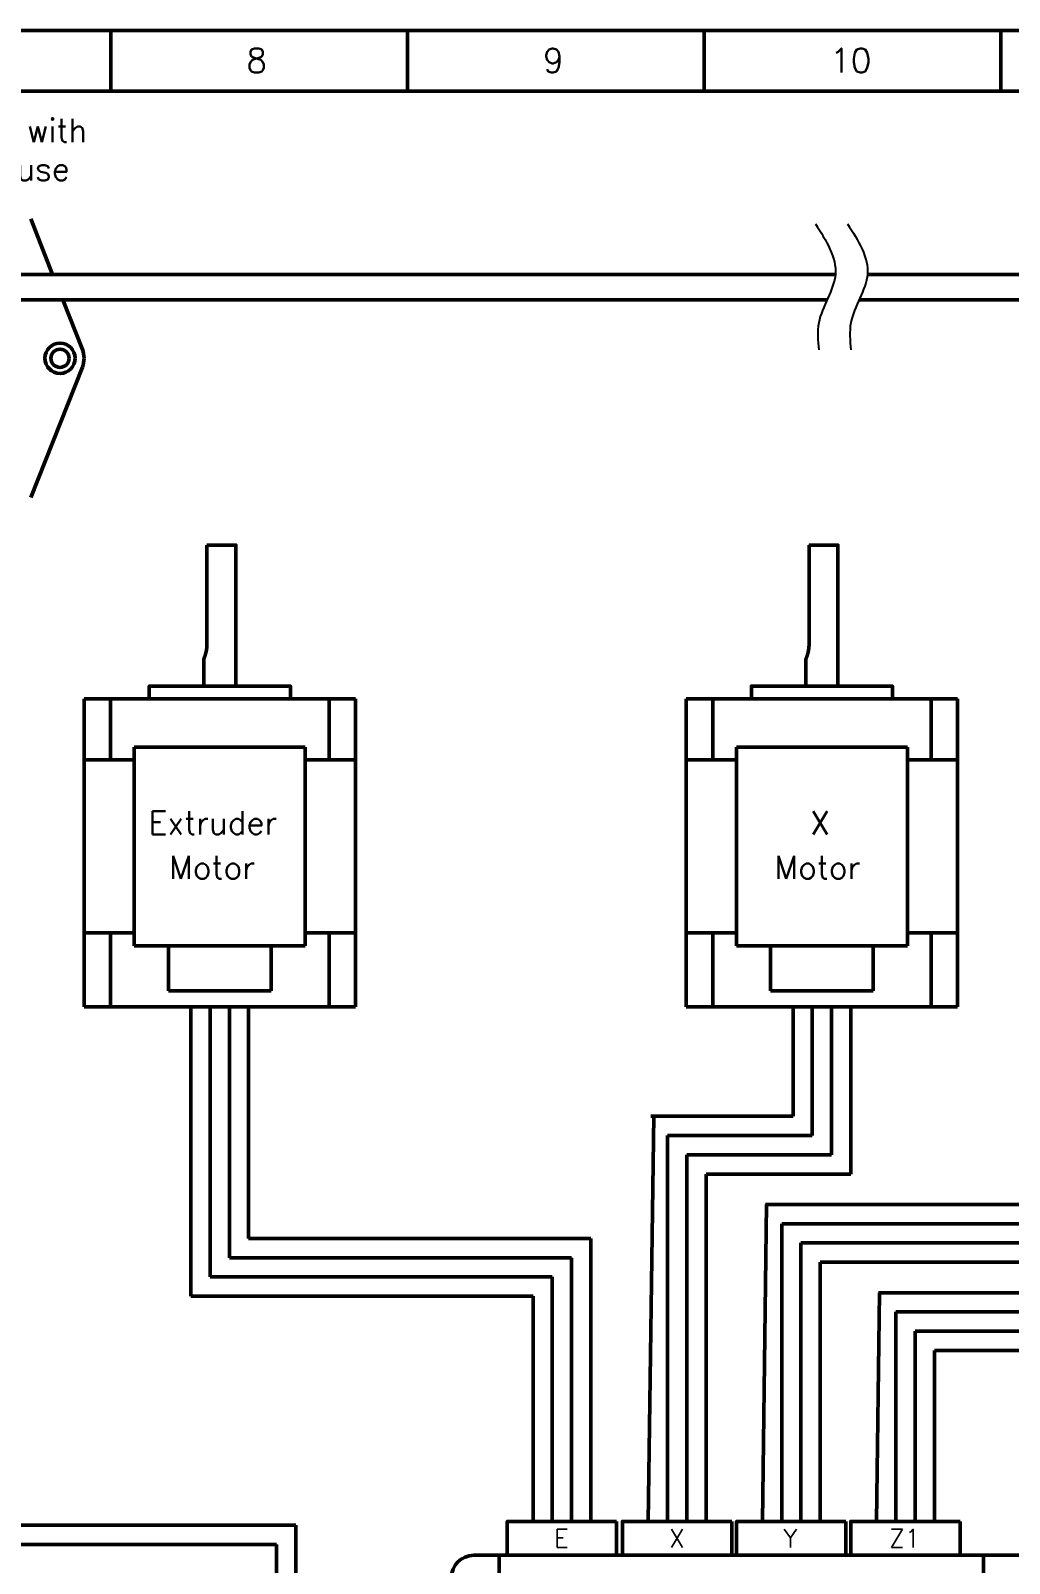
# Model space of a CAD drawing. Extents: x 22036 to 22729, y -7306 to -6812.
# Drawn here: x 22346.9 to 22499.5, y -7050.9 to -6811.9 of the extents above; entities that cross this region are included whole.
import ezdxf

# ---------------------------------------------------------------- set-up
doc = ezdxf.new("R2010")
doc.units = 0
doc.layers.add('Cotas', color=90, linetype='Continuous')
doc.layers.add('Hachura', color=9, linetype='Continuous')
doc.layers.add('Motores', color=7, linetype='Continuous', lineweight=50, true_color=0x55ff00)
doc.layers.add('Peças Usinadas', color=120, linetype='Continuous', lineweight=50)
doc.styles.get("Standard").update_dxf_attribs({"font": 'romans.shx'})

msp = doc.modelspace()

# ---------------------------------------------------------------- linework, layer by layer
at = {"layer": 'Hachura'}
for points in [[(22469.28, -6842.04), (22472.38, -6849.91), (22469.79, -6857.47), (22469.79, -6861.68)], [(22474.28, -6842.04), (22477.38, -6849.91), (22474.79, -6857.47), (22474.79, -6861.68)]]:
    msp.add_spline(points, degree=3, dxfattribs=at)
at = {"layer": 'Motores'}
for p, q in [((22374.4, -6892.12), (22374.4, -6907.5)), ((22374.4, -6892.12), (22374.4, -6907.5)), ((22378.9, -6914.12), (22378.9, -6892.12)), ((22378.9, -6892.12), (22378.9, -6914.12)), ((22468.28, -6892.12), (22468.28, -6907.5)), ((22468.28, -6892.12), (22468.28, -6907.5)), ((22472.78, -6914.12), (22472.78, -6892.12)), ((22472.78, -6892.12), (22472.78, -6914.12)), ((22373.9, -6909.9), (22373.9, -6914.12)), ((22373.9, -6914.12), (22373.9, -6909.9)), ((22467.78, -6909.9), (22467.78, -6914.12)), ((22467.78, -6914.12), (22467.78, -6909.9)), ((22365.4, -6914.12), (22365.4, -6916.12)), ((22365.4, -6916.12), (22365.4, -6914.12)), ((22387.4, -6916.12), (22387.4, -6914.12)), ((22387.4, -6914.12), (22387.4, -6916.12)), ((22459.28, -6914.12), (22459.28, -6916.12)), ((22459.28, -6916.12), (22459.28, -6914.12)), ((22481.28, -6916.12), (22481.28, -6914.12)), ((22481.28, -6914.12), (22481.28, -6916.12)), ((22355.25, -6916.12), (22359.36, -6916.12)), ((22355.25, -6916.12), (22355.25, -6925.62)), ((22355.25, -6916.12), (22359.36, -6916.12)), ((22355.25, -6925.62), (22355.25, -6916.12)), ((22359.36, -6916.12), (22393.43, -6916.12)), ((22359.36, -6916.12), (22359.36, -6925.62)), ((22359.36, -6916.12), (22393.43, -6916.12)), ((22359.36, -6925.62), (22359.36, -6916.12)), ((22393.43, -6916.12), (22397.55, -6916.12)), ((22393.43, -6916.12), (22393.43, -6925.62)), ((22393.43, -6916.12), (22393.43, -6925.62)), ((22397.55, -6916.12), (22393.43, -6916.12)), ((22397.55, -6925.62), (22397.55, -6916.12)), ((22397.55, -6916.12), (22397.55, -6925.62)), ((22449.13, -6916.12), (22453.25, -6916.12)), ((22449.13, -6916.12), (22449.13, -6925.62)), ((22449.13, -6916.12), (22453.25, -6916.12)), ((22449.13, -6925.62), (22449.13, -6916.12)), ((22453.25, -6916.12), (22487.31, -6916.12)), ((22453.25, -6916.12), (22453.25, -6925.62)), ((22453.25, -6916.12), (22487.31, -6916.12)), ((22453.25, -6925.62), (22453.25, -6916.12)), ((22487.31, -6916.12), (22491.43, -6916.12)), ((22487.31, -6916.12), (22487.31, -6925.62)), ((22487.31, -6916.12), (22487.31, -6925.62)), ((22491.43, -6916.12), (22487.31, -6916.12)), ((22491.43, -6925.62), (22491.43, -6916.12)), ((22491.43, -6916.12), (22491.43, -6925.62)), ((22363.07, -6925.62), (22363.07, -6923.62)), ((22363.07, -6923.62), (22363.07, -6925.62)), ((22389.73, -6923.62), (22363.07, -6923.62)), ((22363.07, -6923.62), (22389.73, -6923.62)), ((22363.07, -6954.62), (22363.07, -6923.62)), ((22363.07, -6923.62), (22389.73, -6923.62)), ((22363.07, -6954.62), (22363.07, -6923.62)), ((22363.07, -6923.62), (22389.73, -6923.62)), ((22389.73, -6923.62), (22389.73, -6925.62)), ((22389.73, -6925.62), (22389.73, -6923.62)), ((22389.73, -6923.62), (22389.73, -6954.62)), ((22389.73, -6923.62), (22389.73, -6954.62)), ((22456.95, -6925.62), (22456.95, -6923.62)), ((22456.95, -6923.62), (22456.95, -6925.62)), ((22483.61, -6923.62), (22456.95, -6923.62)), ((22456.95, -6923.62), (22483.61, -6923.62)), ((22456.95, -6954.62), (22456.95, -6923.62)), ((22456.95, -6923.62), (22483.61, -6923.62)), ((22456.95, -6954.62), (22456.95, -6923.62)), ((22456.95, -6923.62), (22483.61, -6923.62)), ((22483.61, -6923.62), (22483.61, -6925.62)), ((22483.61, -6925.62), (22483.61, -6923.62)), ((22483.61, -6923.62), (22483.61, -6954.62)), ((22483.61, -6923.62), (22483.61, -6954.62)), ((22355.25, -6925.62), (22359.36, -6925.62)), ((22359.36, -6925.62), (22355.25, -6925.62)), ((22355.25, -6925.62), (22355.25, -6952.62)), ((22355.25, -6925.62), (22355.25, -6952.62)), ((22359.36, -6925.62), (22363.07, -6925.62)), ((22363.07, -6925.62), (22359.36, -6925.62)), ((22389.73, -6925.62), (22393.43, -6925.62)), ((22393.43, -6925.62), (22389.73, -6925.62)), ((22393.43, -6925.62), (22397.55, -6925.62)), ((22393.43, -6925.62), (22397.55, -6925.62)), ((22397.55, -6925.62), (22397.55, -6952.62)), ((22397.55, -6952.62), (22397.55, -6925.62)), ((22449.13, -6925.62), (22453.25, -6925.62)), ((22453.25, -6925.62), (22449.13, -6925.62)), ((22449.13, -6925.62), (22449.13, -6952.62)), ((22449.13, -6925.62), (22449.13, -6952.62)), ((22453.25, -6925.62), (22456.95, -6925.62)), ((22456.95, -6925.62), (22453.25, -6925.62)), ((22483.61, -6925.62), (22487.31, -6925.62)), ((22487.31, -6925.62), (22483.61, -6925.62)), ((22487.31, -6925.62), (22491.43, -6925.62)), ((22487.31, -6925.62), (22491.43, -6925.62)), ((22491.43, -6925.62), (22491.43, -6952.62)), ((22491.43, -6952.62), (22491.43, -6925.62)), ((22359.36, -6952.62), (22355.25, -6952.62)), ((22355.25, -6952.62), (22355.25, -6964.12)), ((22359.36, -6952.62), (22355.25, -6952.62)), ((22355.25, -6964.12), (22355.25, -6952.62)), ((22363.07, -6952.62), (22359.36, -6952.62)), ((22359.36, -6964.12), (22359.36, -6952.62)), ((22359.36, -6952.62), (22359.36, -6964.12)), ((22363.07, -6952.62), (22359.36, -6952.62)), ((22363.07, -6954.62), (22363.07, -6952.62)), ((22363.07, -6954.62), (22363.07, -6952.62)), ((22393.43, -6952.62), (22389.73, -6952.62)), ((22389.73, -6952.62), (22389.73, -6954.62)), ((22389.73, -6952.62), (22389.73, -6954.62)), ((22393.43, -6952.62), (22389.73, -6952.62)), ((22397.55, -6952.62), (22393.43, -6952.62)), ((22393.43, -6952.62), (22397.55, -6952.62)), ((22393.43, -6964.12), (22393.43, -6952.62)), ((22393.43, -6964.12), (22393.43, -6952.62)), ((22397.55, -6964.12), (22397.55, -6952.62)), ((22397.55, -6952.62), (22397.55, -6964.12)), ((22453.25, -6952.62), (22449.13, -6952.62)), ((22449.13, -6952.62), (22449.13, -6964.12)), ((22453.25, -6952.62), (22449.13, -6952.62)), ((22449.13, -6964.12), (22449.13, -6952.62)), ((22456.95, -6952.62), (22453.25, -6952.62)), ((22453.25, -6964.12), (22453.25, -6952.62)), ((22453.25, -6952.62), (22453.25, -6964.12)), ((22456.95, -6952.62), (22453.25, -6952.62)), ((22456.95, -6954.62), (22456.95, -6952.62)), ((22456.95, -6954.62), (22456.95, -6952.62)), ((22487.31, -6952.62), (22483.61, -6952.62)), ((22483.61, -6952.62), (22483.61, -6954.62)), ((22483.61, -6952.62), (22483.61, -6954.62)), ((22487.31, -6952.62), (22483.61, -6952.62)), ((22491.43, -6952.62), (22487.31, -6952.62)), ((22487.31, -6952.62), (22491.43, -6952.62)), ((22487.31, -6964.12), (22487.31, -6952.62)), ((22487.31, -6964.12), (22487.31, -6952.62)), ((22491.43, -6964.12), (22491.43, -6952.62)), ((22491.43, -6952.62), (22491.43, -6964.12)), ((22368.4, -6954.62), (22363.07, -6954.62)), ((22368.4, -6954.62), (22363.07, -6954.62)), ((22368.4, -6954.62), (22363.07, -6954.62)), ((22368.4, -6954.62), (22363.07, -6954.62)), ((22368.4, -6954.62), (22384.4, -6954.62)), ((22368.4, -6961.62), (22368.4, -6954.62)), ((22368.4, -6954.62), (22368.4, -6961.62)), ((22384.4, -6954.62), (22368.4, -6954.62)), ((22389.73, -6954.62), (22384.4, -6954.62)), ((22389.73, -6954.62), (22384.4, -6954.62)), ((22389.73, -6954.62), (22384.4, -6954.62)), ((22389.73, -6954.62), (22384.4, -6954.62)), ((22384.4, -6954.62), (22384.4, -6961.62)), ((22384.4, -6961.62), (22384.4, -6954.62)), ((22462.28, -6954.62), (22456.95, -6954.62)), ((22462.28, -6954.62), (22456.95, -6954.62)), ((22462.28, -6954.62), (22456.95, -6954.62)), ((22462.28, -6954.62), (22456.95, -6954.62)), ((22462.28, -6954.62), (22478.28, -6954.62)), ((22462.28, -6961.62), (22462.28, -6954.62)), ((22462.28, -6954.62), (22462.28, -6961.62)), ((22478.28, -6954.62), (22462.28, -6954.62)), ((22483.61, -6954.62), (22478.28, -6954.62)), ((22483.61, -6954.62), (22478.28, -6954.62)), ((22483.61, -6954.62), (22478.28, -6954.62)), ((22483.61, -6954.62), (22478.28, -6954.62)), ((22478.28, -6954.62), (22478.28, -6961.62)), ((22478.28, -6961.62), (22478.28, -6954.62)), ((22384.4, -6961.62), (22368.4, -6961.62)), ((22368.4, -6961.62), (22384.4, -6961.62)), ((22478.28, -6961.62), (22462.28, -6961.62)), ((22462.28, -6961.62), (22478.28, -6961.62)), ((22359.36, -6964.12), (22355.25, -6964.12)), ((22355.25, -6964.12), (22359.36, -6964.12)), ((22393.43, -6964.12), (22359.36, -6964.12)), ((22359.36, -6964.12), (22393.43, -6964.12)), ((22397.55, -6964.12), (22393.43, -6964.12)), ((22397.55, -6964.12), (22393.43, -6964.12)), ((22453.25, -6964.12), (22449.13, -6964.12)), ((22449.13, -6964.12), (22453.25, -6964.12)), ((22487.31, -6964.12), (22453.25, -6964.12)), ((22453.25, -6964.12), (22487.31, -6964.12)), ((22491.43, -6964.12), (22487.31, -6964.12)), ((22491.43, -6964.12), (22487.31, -6964.12))]:
    msp.add_line(p, q, dxfattribs=at)
for points, degree in [([(22374.4, -6892.12), (22374.52, -6892.12), (22374.66, -6892.12)], 2), ([(22378.9, -6892.12), (22378.88, -6892.12), (22378.86, -6892.12), (22378.8, -6892.12), (22378.74, -6892.12), (22378.64, -6892.12), (22378.55, -6892.12), (22378.42, -6892.12), (22378.29, -6892.12), (22378.13, -6892.12), (22377.97, -6892.12), (22377.78, -6892.12), (22377.6, -6892.12), (22377.39, -6892.12), (22377.19, -6892.12), (22376.97, -6892.12), (22376.76, -6892.12), (22376.31, -6892.12), (22375.87, -6892.12), (22375.66, -6892.12), (22375.44, -6892.12), (22375.25, -6892.12), (22375.05, -6892.12), (22374.87, -6892.12), (22374.7, -6892.12), (22374.55, -6892.12), (22374.4, -6892.12)], 2), ([(22374.66, -6892.12), (22374.8, -6892.12), (22374.96, -6892.12)], 2), ([(22374.96, -6892.12), (22375.12, -6892.12), (22375.29, -6892.12)], 2), ([(22375.29, -6892.12), (22375.47, -6892.12), (22375.65, -6892.12)], 2), ([(22375.65, -6892.12), (22375.84, -6892.12), (22376.03, -6892.12)], 2), ([(22376.03, -6892.12), (22376.42, -6892.12)], 1), ([(22376.42, -6892.12), (22376.81, -6892.12)], 1), ([(22376.81, -6892.12), (22377, -6892.12), (22377.19, -6892.12)], 2), ([(22377.19, -6892.12), (22377.37, -6892.12), (22377.55, -6892.12)], 2), ([(22377.55, -6892.12), (22377.72, -6892.12), (22377.88, -6892.12)], 2), ([(22377.88, -6892.12), (22378.04, -6892.12), (22378.17, -6892.12)], 2), ([(22378.17, -6892.12), (22378.31, -6892.12), (22378.43, -6892.12)], 2), ([(22378.43, -6892.12), (22378.54, -6892.12), (22378.63, -6892.12)], 2), ([(22378.63, -6892.12), (22378.72, -6892.12), (22378.78, -6892.12)], 2), ([(22378.78, -6892.12), (22378.84, -6892.12), (22378.87, -6892.12)], 2), ([(22378.87, -6892.12), (22378.9, -6892.12), (22378.9, -6892.12)], 2), ([(22468.28, -6892.12), (22468.4, -6892.12), (22468.54, -6892.12)], 2), ([(22472.78, -6892.12), (22472.76, -6892.12), (22472.74, -6892.12), (22472.68, -6892.12), (22472.62, -6892.12), (22472.53, -6892.12), (22472.43, -6892.12), (22472.3, -6892.12), (22472.17, -6892.12), (22472.01, -6892.12), (22471.85, -6892.12), (22471.66, -6892.12), (22471.48, -6892.12), (22471.27, -6892.12), (22471.07, -6892.12), (22470.85, -6892.12), (22470.64, -6892.12), (22470.19, -6892.12), (22469.75, -6892.12), (22469.54, -6892.12), (22469.32, -6892.12), (22469.13, -6892.12), (22468.93, -6892.12), (22468.75, -6892.12), (22468.58, -6892.12), (22468.43, -6892.12), (22468.28, -6892.12)], 2), ([(22468.54, -6892.12), (22468.68, -6892.12), (22468.84, -6892.12)], 2), ([(22468.84, -6892.12), (22469, -6892.12), (22469.17, -6892.12)], 2), ([(22469.17, -6892.12), (22469.35, -6892.12), (22469.53, -6892.12)], 2), ([(22469.53, -6892.12), (22469.72, -6892.12), (22469.91, -6892.12)], 2), ([(22469.91, -6892.12), (22470.3, -6892.12)], 1), ([(22470.3, -6892.12), (22470.69, -6892.12)], 1), ([(22470.69, -6892.12), (22470.88, -6892.12), (22471.07, -6892.12)], 2), ([(22471.07, -6892.12), (22471.26, -6892.12), (22471.43, -6892.12)], 2), ([(22471.43, -6892.12), (22471.6, -6892.12), (22471.76, -6892.12)], 2), ([(22471.76, -6892.12), (22471.92, -6892.12), (22472.06, -6892.12)], 2), ([(22472.06, -6892.12), (22472.19, -6892.12), (22472.31, -6892.12)], 2), ([(22472.31, -6892.12), (22472.42, -6892.12), (22472.51, -6892.12)], 2), ([(22472.51, -6892.12), (22472.6, -6892.12), (22472.66, -6892.12)], 2), ([(22472.66, -6892.12), (22472.72, -6892.12), (22472.75, -6892.12)], 2), ([(22472.75, -6892.12), (22472.78, -6892.12), (22472.78, -6892.12)], 2), ([(22373.93, -6909.83), (22373.9, -6909.9), (22373.9, -6909.9)], 2), ([(22373.9, -6909.9), (22373.9, -6909.9), (22373.93, -6909.83)], 2), ([(22373.93, -6909.83), (22373.9, -6909.9), (22373.9, -6909.9)], 2), ([(22373.93, -6909.83), (22373.96, -6909.76), (22374.01, -6909.63)], 2), ([(22374.01, -6909.64), (22373.96, -6909.76), (22373.93, -6909.83)], 2), ([(22374.01, -6909.64), (22373.96, -6909.76), (22373.93, -6909.83)], 2), ([(22373.93, -6909.83), (22373.96, -6909.76), (22374.01, -6909.64)], 2), ([(22374.1, -6909.36), (22374.05, -6909.52), (22374.01, -6909.64)], 2), ([(22374.1, -6909.36), (22374.05, -6909.52), (22374.01, -6909.64)], 2), ([(22374.01, -6909.63), (22374.05, -6909.52), (22374.1, -6909.36)], 2), ([(22374.01, -6909.63), (22374.01, -6909.63)], 1), ([(22374.01, -6909.64), (22374.01, -6909.63)], 1), ([(22374.2, -6909.03), (22374.15, -6909.21), (22374.1, -6909.36)], 2), ([(22374.1, -6909.36), (22374.15, -6909.21), (22374.2, -6909.03)], 2), ([(22374.2, -6909.03), (22374.15, -6909.21), (22374.1, -6909.36)], 2), ([(22374.1, -6909.36), (22374.15, -6909.21), (22374.2, -6909.03)], 2), ([(22374.1, -6909.36), (22374.1, -6909.36)], 1), ([(22374.35, -6908.29), (22374.29, -6908.7), (22374.2, -6909.03)], 2), ([(22374.2, -6909.03), (22374.29, -6908.71), (22374.35, -6908.3)], 2), ([(22374.29, -6908.66), (22374.25, -6908.86), (22374.2, -6909.03)], 2), ([(22374.2, -6909.03), (22374.25, -6908.86), (22374.28, -6908.67)], 2), ([(22374.35, -6908.29), (22374.32, -6908.48), (22374.29, -6908.66)], 2), ([(22374.29, -6908.65), (22374.32, -6908.48), (22374.35, -6908.29)], 2), ([(22374.4, -6907.5), (22374.4, -6907.91), (22374.35, -6908.29)], 2), ([(22374.35, -6908.29), (22374.4, -6907.91), (22374.4, -6907.5)], 2), ([(22374.4, -6907.5), (22374.4, -6907.9), (22374.35, -6908.29)], 2), ([(22374.35, -6908.29), (22374.35, -6908.29)], 1), ([(22374.4, -6907.51), (22374.4, -6907.5)], 1), ([(22467.81, -6909.83), (22467.78, -6909.9), (22467.78, -6909.9)], 2), ([(22467.78, -6909.9), (22467.78, -6909.9), (22467.81, -6909.83)], 2), ([(22467.81, -6909.83), (22467.78, -6909.9), (22467.78, -6909.9)], 2), ([(22467.81, -6909.83), (22467.84, -6909.76), (22467.89, -6909.63)], 2), ([(22467.89, -6909.64), (22467.84, -6909.76), (22467.81, -6909.83)], 2), ([(22467.89, -6909.64), (22467.84, -6909.76), (22467.81, -6909.83)], 2), ([(22467.81, -6909.83), (22467.84, -6909.76), (22467.89, -6909.64)], 2), ([(22467.99, -6909.36), (22467.93, -6909.52), (22467.89, -6909.64)], 2), ([(22467.99, -6909.36), (22467.93, -6909.52), (22467.89, -6909.64)], 2), ([(22467.89, -6909.63), (22467.93, -6909.52), (22467.99, -6909.36)], 2), ([(22467.89, -6909.63), (22467.89, -6909.63)], 1), ([(22467.89, -6909.64), (22467.89, -6909.63)], 1), ([(22468.08, -6909.03), (22468.03, -6909.21), (22467.99, -6909.36)], 2), ([(22467.99, -6909.36), (22468.03, -6909.21), (22468.08, -6909.03)], 2), ([(22468.08, -6909.03), (22468.03, -6909.21), (22467.99, -6909.36)], 2), ([(22467.99, -6909.36), (22468.03, -6909.21), (22468.08, -6909.03)], 2), ([(22467.99, -6909.36), (22467.99, -6909.36)], 1), ([(22468.23, -6908.29), (22468.17, -6908.7), (22468.08, -6909.03)], 2), ([(22468.08, -6909.03), (22468.17, -6908.71), (22468.23, -6908.3)], 2), ([(22468.17, -6908.66), (22468.13, -6908.86), (22468.08, -6909.03)], 2), ([(22468.08, -6909.03), (22468.13, -6908.86), (22468.17, -6908.67)], 2), ([(22468.23, -6908.29), (22468.2, -6908.48), (22468.17, -6908.66)], 2), ([(22468.17, -6908.65), (22468.2, -6908.48), (22468.23, -6908.29)], 2), ([(22468.28, -6907.5), (22468.28, -6907.91), (22468.23, -6908.29)], 2), ([(22468.23, -6908.29), (22468.28, -6907.91), (22468.28, -6907.5)], 2), ([(22468.28, -6907.5), (22468.28, -6907.9), (22468.23, -6908.29)], 2), ([(22468.23, -6908.29), (22468.23, -6908.29)], 1), ([(22468.28, -6907.51), (22468.28, -6907.5)], 1), ([(22365.4, -6914.12), (22365.4, -6914.12), (22365.61, -6914.12)], 2), ([(22365.61, -6914.12), (22365.82, -6914.12), (22366.24, -6914.12)], 2), ([(22366.24, -6914.12), (22366.65, -6914.12), (22367.25, -6914.12)], 2), ([(22367.25, -6914.12), (22367.85, -6914.12), (22368.62, -6914.12)], 2), ([(22368.62, -6914.12), (22369.39, -6914.12), (22370.29, -6914.12)], 2), ([(22370.29, -6914.12), (22371.19, -6914.12), (22372.19, -6914.12)], 2), ([(22372.19, -6914.12), (22373.19, -6914.12), (22374.25, -6914.12)], 2), ([(22374.25, -6914.12), (22375.32, -6914.12), (22376.4, -6914.12)], 2), ([(22376.4, -6914.12), (22377.48, -6914.12), (22378.54, -6914.12)], 2), ([(22378.54, -6914.12), (22379.61, -6914.12), (22380.61, -6914.12)], 2), ([(22380.61, -6914.12), (22381.61, -6914.12), (22382.51, -6914.12)], 2), ([(22382.51, -6914.12), (22383.41, -6914.12), (22384.18, -6914.12)], 2), ([(22384.18, -6914.12), (22384.94, -6914.12), (22385.54, -6914.12)], 2), ([(22385.54, -6914.12), (22386.15, -6914.12), (22386.56, -6914.12)], 2), ([(22386.56, -6914.12), (22386.98, -6914.12), (22387.19, -6914.12)], 2), ([(22387.19, -6914.12), (22387.4, -6914.12), (22387.4, -6914.12)], 2), ([(22459.28, -6914.12), (22459.28, -6914.12), (22459.49, -6914.12)], 2), ([(22459.49, -6914.12), (22459.7, -6914.12), (22460.12, -6914.12)], 2), ([(22460.12, -6914.12), (22460.53, -6914.12), (22461.13, -6914.12)], 2), ([(22461.13, -6914.12), (22461.74, -6914.12), (22462.5, -6914.12)], 2), ([(22462.5, -6914.12), (22463.27, -6914.12), (22464.17, -6914.12)], 2), ([(22464.17, -6914.12), (22465.07, -6914.12), (22466.07, -6914.12)], 2), ([(22466.07, -6914.12), (22467.07, -6914.12), (22468.13, -6914.12)], 2), ([(22468.13, -6914.12), (22469.2, -6914.12), (22470.28, -6914.12)], 2), ([(22470.28, -6914.12), (22471.36, -6914.12), (22472.43, -6914.12)], 2), ([(22472.43, -6914.12), (22473.49, -6914.12), (22474.49, -6914.12)], 2), ([(22474.49, -6914.12), (22475.49, -6914.12), (22476.39, -6914.12)], 2), ([(22476.39, -6914.12), (22477.29, -6914.12), (22478.06, -6914.12)], 2), ([(22478.06, -6914.12), (22478.82, -6914.12), (22479.43, -6914.12)], 2), ([(22479.43, -6914.12), (22480.03, -6914.12), (22480.44, -6914.12)], 2), ([(22480.44, -6914.12), (22480.86, -6914.12), (22481.07, -6914.12)], 2), ([(22481.07, -6914.12), (22481.28, -6914.12), (22481.28, -6914.12)], 2)]:
    msp.add_open_spline(points, degree=degree, dxfattribs=at)
for points in [[(22387.4, -6914.12), (22387.12, -6914.12), (22386.31, -6914.12), (22385, -6914.12), (22383.26, -6914.12), (22381.17, -6914.12), (22378.85, -6914.12), (22376.4, -6914.12), (22373.95, -6914.12), (22371.63, -6914.12), (22369.54, -6914.12), (22367.8, -6914.12), (22366.49, -6914.12), (22365.67, -6914.12), (22365.4, -6914.12)], [(22481.28, -6914.12), (22481, -6914.12), (22480.19, -6914.12), (22478.88, -6914.12), (22477.14, -6914.12), (22475.05, -6914.12), (22472.73, -6914.12), (22470.28, -6914.12), (22467.83, -6914.12), (22465.51, -6914.12), (22463.42, -6914.12), (22461.68, -6914.12), (22460.37, -6914.12), (22459.56, -6914.12), (22459.28, -6914.12)]]:
    msp.add_open_spline(points, degree=1, knots=[0, 0, 0.224399, 0.448799, 0.673198, 0.897598, 1.122, 1.3464, 1.5708, 1.7952, 2.0196, 2.24399, 2.46839, 2.69279, 2.91719, 3.14159, 3.14159], dxfattribs=at)
at = {"layer": 'Peças Usinadas'}
for p, q in [((22359.4, -6811.91), (22359.4, -6821.36)), ((22405.66, -6811.91), (22405.66, -6821.36)), ((22451.92, -6811.91), (22451.92, -6821.36)), ((22498.18, -6811.91), (22498.18, -6821.36)), ((22346.91, -6841.28), (22350.34, -6849.94)), ((22351.9, -6853.87), (22354.98, -6861.61)), ((22346.91, -6884.71), (22354.98, -6864.38)), ((22524.61, -7049.67), (22416.01, -7049.67))]:
    msp.add_line(p, q, dxfattribs=at)
at = {"layer": 'Peças Usinadas', "color": 7}
for p, q in [((22335.9, -6849.94), (22472.38, -6849.94)), ((22477.38, -6849.94), (22609.37, -6849.94)), ((22335.9, -6853.87), (22471.08, -6853.87)), ((22476.08, -6853.87), (22609.37, -6853.87))]:
    msp.add_line(p, q, dxfattribs=at)
at = {"layer": 'Peças Usinadas', "color": 1}
for p, q in [((22371.9, -6964.12), (22371.9, -7009.26)), ((22465.78, -6964.12), (22465.78, -6981.21)), ((22444.05, -6981.21), (22443.21, -7044.38)), ((22465.78, -6981.21), (22443.61, -6981.21)), ((22461.66, -6994.96), (22461.01, -7044.38)), ((22531.5, -6994.96), (22461.48, -6994.96)), ((22371.9, -7009.26), (22425.24, -7009.26)), ((22425.24, -7009.26), (22425.24, -7044.38)), ((22479.28, -7008.72), (22478.81, -7044.38)), ((22597.22, -7008.72), (22479.1, -7008.72)), ((22388.26, -7044.96), (22315.47, -7044.96)), ((22388.26, -7150.74), (22388.26, -7044.96))]:
    msp.add_line(p, q, dxfattribs=at)
at = {"layer": 'Peças Usinadas', "color": 8}
for p, q in [((22374.9, -6964.12), (22374.9, -7006.26)), ((22468.78, -6964.12), (22468.78, -6984.21)), ((22468.78, -6984.21), (22446.21, -6984.21)), ((22446.21, -6984.21), (22446.21, -7044.38)), ((22534.5, -6997.96), (22464.01, -6997.96)), ((22464.01, -6997.96), (22464.01, -7044.38)), ((22374.9, -7006.26), (22428.24, -7006.26)), ((22428.24, -7006.26), (22428.24, -7044.38)), ((22600.22, -7011.72), (22481.81, -7011.72)), ((22481.81, -7011.72), (22481.81, -7044.38)), ((22385.26, -7047.96), (22312.47, -7047.96)), ((22385.26, -7153.74), (22385.26, -7047.96))]:
    msp.add_line(p, q, dxfattribs=at)
at = {"layer": 'Peças Usinadas', "color": 5}
for p, q in [((22377.9, -6964.12), (22377.9, -7003.26)), ((22471.78, -6964.12), (22471.78, -6987.21)), ((22471.78, -6987.21), (22449.21, -6987.21)), ((22449.21, -6987.21), (22449.21, -7044.38)), ((22537.5, -7000.96), (22467.01, -7000.96)), ((22467.01, -7000.96), (22467.01, -7044.38)), ((22377.9, -7003.26), (22431.24, -7003.26)), ((22431.24, -7003.26), (22431.24, -7044.38)), ((22603.22, -7014.72), (22484.81, -7014.72)), ((22484.81, -7014.72), (22484.81, -7044.38))]:
    msp.add_line(p, q, dxfattribs=at)
at = {"layer": 'Peças Usinadas', "color": 3}
for p, q in [((22380.9, -6964.12), (22380.9, -7000.26)), ((22474.78, -6964.12), (22474.78, -6990.21)), ((22474.78, -6990.21), (22452.21, -6990.21)), ((22452.21, -6990.21), (22452.21, -7044.38)), ((22380.9, -7000.26), (22434.24, -7000.26)), ((22434.24, -7000.26), (22434.24, -7044.38)), ((22540.5, -7003.96), (22470.01, -7003.96)), ((22470.01, -7003.96), (22470.01, -7044.38)), ((22606.22, -7017.72), (22487.81, -7017.72)), ((22487.81, -7017.72), (22487.81, -7044.38))]:
    msp.add_line(p, q, dxfattribs=at)
at = {"layer": 'Peças Usinadas', "flags": 128}
for points in [[(22035.58, -7306.01), (22729.49, -7306.01), (22729.49, -6811.91), (22035.58, -6811.91)], [(22045.03, -7296.56), (22720.04, -7296.56), (22720.04, -6821.36), (22045.03, -6821.36)], [(22438.26, -7044.38), (22421.21, -7044.38), (22421.21, -7049.67), (22438.26, -7049.67)], [(22456.23, -7044.38), (22439.18, -7044.38), (22439.18, -7049.67), (22456.23, -7049.67)], [(22474.03, -7044.38), (22456.98, -7044.38), (22456.98, -7049.67), (22474.03, -7049.67)], [(22491.83, -7044.38), (22474.78, -7044.38), (22474.78, -7049.67), (22491.83, -7049.67)], [(22419.97, -7074.93), (22495.45, -7074.93), (22495.45, -7049.67), (22419.97, -7049.67)]]:
    msp.add_lwpolyline(points, close=True, dxfattribs=at)
at = {"layer": 'Peças Usinadas'}
for radius in [2.36, 1.42]:
    msp.add_circle((22351.49, -6863), radius, dxfattribs=at)
for centre, radius, start, end in [((22351.49, -6863), 3.75, 360, 21.6467), ((22351.49, -6863), 3.75, 338.3533, 360), ((22416.01, -7053.17), 3.5, 90, 180)]:
    msp.add_arc(centre, radius, start, end, dxfattribs=at)

# ---------------------------------------------------------------- texts
at = {"layer": 'Cotas'}
for s, height, p in [('8', 3.78, (22380.52, -6818.45)), ('9', 3.78, (22426.78, -6818.45)), ('10', 3.78, (22471.53, -6818.45)), ('E', 2.83, (22428.5, -7048.43)), ('X', 2.83, (22446.47, -7048.43)), ('Y', 2.83, (22464.27, -7048.43)), ('Z1', 2.835, (22480.76, -7048.43))]:
    msp.add_text(s, height=height, dxfattribs=at).set_placement(p)
at = {"layer": 'Cotas', "color": 7}
for s, p in [('Power socket with', (22311.45, -6829.28)), ('switch and fuse', (22314.26, -6835.28)), ('Extruder', (22365.3, -6937.24)), ('X', (22468.47, -6937.24)), ('Motor', (22368.49, -6944.2)), ('Motor', (22462.87, -6944.2))]:
    msp.add_text(s, height=3.6, dxfattribs=at).set_placement(p)

doc.saveas('drawing.dxf')
